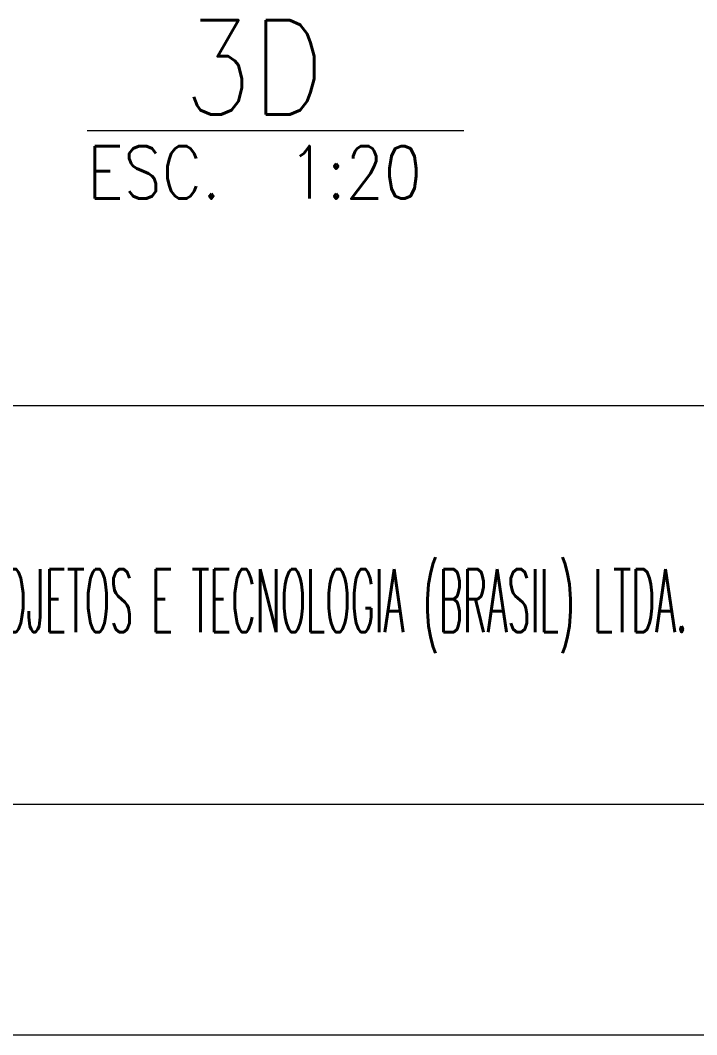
# Model space of a CAD drawing. Header units: millimetres. Extents: x 0 to 16820, y 0 to 11880.
# Drawn here: x 14874 to 15519, y 1000 to 1967 of the extents above; entities that cross this region are included whole.
import ezdxf

# ---------------------------------------------------------------- set-up
doc = ezdxf.new("R2010")
doc.units = ezdxf.units.MM
doc.linetypes.add('XKITLINE00', pattern=[0])
doc.layers.add('Other object type', color=7, linetype='Continuous', lineweight=0)
doc.styles.add('ROMANS', font='romans__.ttf')

# ---------------------------------------------------------------- blocks, each defined once
blk = doc.blocks.new('*A561')
at = {"layer": 'Other object type', "color": 5, "linetype": 'XKITLINE00', "lineweight": 0}
for p, q in [((656, 80), (831, 80)), ((656, 61), (831, 61)), ((656, 50), (831, 50))]:
    blk.add_line(p, q, dxfattribs=at)
at = {"layer": 'Other object type', "color": 1, "style": 'ROMANS', "width": 0.425}
blk.add_text('SINOSTEEL PROJETOS E TECNOLOGIA (BRASIL) LTDA.', height=3, dxfattribs=at).set_placement((730.7, 69.2))
blk = doc.blocks.new('*A725')
at = {"layer": 'Other object type', "color": 1, "linetype": 'XKITLINE00', "lineweight": 0}
blk.add_line((746.879, 93.122), (764.852, 93.122), dxfattribs=at)
at = {"layer": 'Other object type', "color": 1, "style": 'ROMANS', "width": 0.85}
blk.add_text('3D', height=4.5, dxfattribs=at).set_placement((751.467, 93.872))
at = {"layer": 'Other object type', "color": 3, "style": 'ROMANS', "width": 0.85}
for s, p in [('ESC.', (746.879, 89.872)), ('1:20', (756.476, 89.872))]:
    blk.add_text(s, height=2.5, dxfattribs=at).set_placement(p)

msp = doc.modelspace()

# ---------------------------------------------------------------- block references
at = {"lineweight": 0, "xscale": 20, "yscale": 20, "zscale": 20}
for name in ['*A725', '*A561']:
    msp.add_blockref(name, (0, 0), dxfattribs=at)

doc.saveas('drawing.dxf')
